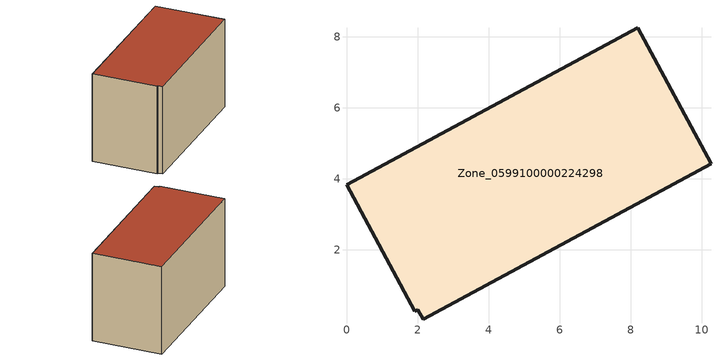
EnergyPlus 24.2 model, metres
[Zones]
Zone_0599100000224298
 floor ground (C_G): 2,0.31 1.92,0.27 0,3.83 8.2,8.25 10.26,4.43 2.16,0.05 z0
 wall outside (C_F): 10.26,4.43 8.2,8.25 0,3.83 1.92,0.27 2,0.31 2.16,0.05 10.26,4.43 z0:5.65
 roof outside (C_R): 2,0.31 2.16,0.05 10.26,4.43 8.2,8.25 0,3.83 1.92,0.27 z5.65
[BUILDING]
Pand.0599100000224298: North Axis=0; Terrain=City; Loads Convergence Tolerance Value=0.04; Temperature Convergence Tolerance Value=0.4; Solar Distribution=FullExterior; Maximum Number of Warmup Days=25; Minimum Number of Warmup Days=1
[Site:Location]
Rotterdam.The.Hague.AP_ZH_NLD Design_Conditions: Latitude=51.96; Longitude=4.45; Time Zone=1; Elevation=-4.5
[SITE:GROUNDTEMPERATURE:BUILDINGSURFACE]
18, 18, 18, 18, 18, 18, 18, 18, 18, 18, 18, 18
[MATERIAL] Thermal Absorptance=0.9; Solar Absorptance=0.7; Visible Absorptance=0.7
Name | Roughness | Thickness | Conductivity | Density | Specific Heat
G.TI.1946-1964 | MediumSmooth | 0.15 | 1 | 540 | 1210
F.TI.1946-1964 | Rough | 0.3 | 0.857143 | 1920 | 840
R.TI.1946-1964 | MediumRough | 0.2 | 0.277778 | 1500 | 1000
[CONSTRUCTION]
C_G: G.TI.1946-1964
C_F: F.TI.1946-1964
C_R: R.TI.1946-1964
[ZONE]
Zone_0599100000224298: Type=1; Multiplier=1; Ceiling Height=Autocalculate; Volume=Autocalculate; Floor Area=autocalculate; Part of Total Floor Area=Yes
[ZONEINFILTRATION:DESIGNFLOWRATE]
Infil_Zone_0599100000224298: Zone or ZoneList or Space or SpaceList=Zone_0599100000224298; Schedule=AlwaysOn; Design Flow Rate Calculation Method=Flow/Area; Flow Rate per Floor Area=0.003; Constant Term Coefficient=1; Temperature Term Coefficient=0; Velocity Term Coefficient=0; Velocity Squared Term Coefficient=0
[HVACTEMPLATE:ZONE:IDEALLOADSAIRSYSTEM]
Zone_0599100000224298: Maximum Heating Supply Air Temperature=50; Minimum Cooling Supply Air Temperature=13; Maximum Heating Supply Air Humidity Ratio=0.0156; Minimum Cooling Supply Air Humidity Ratio=0.0077; Heating Limit=NoLimit; Cooling Limit=NoLimit; Dehumidification Control Type=ConstantSensibleHeatRatio; Cooling Sensible Heat Ratio=0.7; Dehumidification Setpoint=60; Humidification Control Type=None; Humidification Setpoint=30; Outdoor Air Method=None; Outdoor Air Flow Rate per Person=0.00944; Outdoor Air Flow Rate per Zone Floor Area=0; Outdoor Air Flow Rate per Zone=0; Demand Controlled Ventilation Type=None; Outdoor Air Economizer Type=NoEconomizer; Heat Recovery Type=None; Sensible Heat Recovery Effectiveness=0.7; Latent Heat Recovery Effectiveness=0.65
[ZONECONTROL:THERMOSTAT]
ThermostatControl_Zone_0599100000224298: Zone or ZoneList=Zone_0599100000224298; Control Type Schedule=DualSetpointControlType; Control 1=Thermostat_Zone_0599100000224298; Temperature Difference Between Cutout And Setpoint=0
[THERMOSTATSETPOINT:DUALSETPOINT]
Thermostat_Zone_0599100000224298: Heating Setpoint Temperature Schedule=HeatingSetpoint_Zone_0599100000224298; Cooling Setpoint Temperature Schedule=CoolingSetpoint_Zone_0599100000224298
[SCHEDULE:COMPACT]
HeatingSetpoint_Zone_0599100000224298: Through: 12/31, For: AllDays, Until: 24:00, 21
CoolingSetpoint_Zone_0599100000224298: Through: 12/31, For: AllDays, Until: 24:00, 24
DualSetpointControlType: Through: 12/31, For: AllDays, Until: 24:00, 4
AlwaysOn: Through: 12/31, For: AllDays, Until: 24:00, 1
